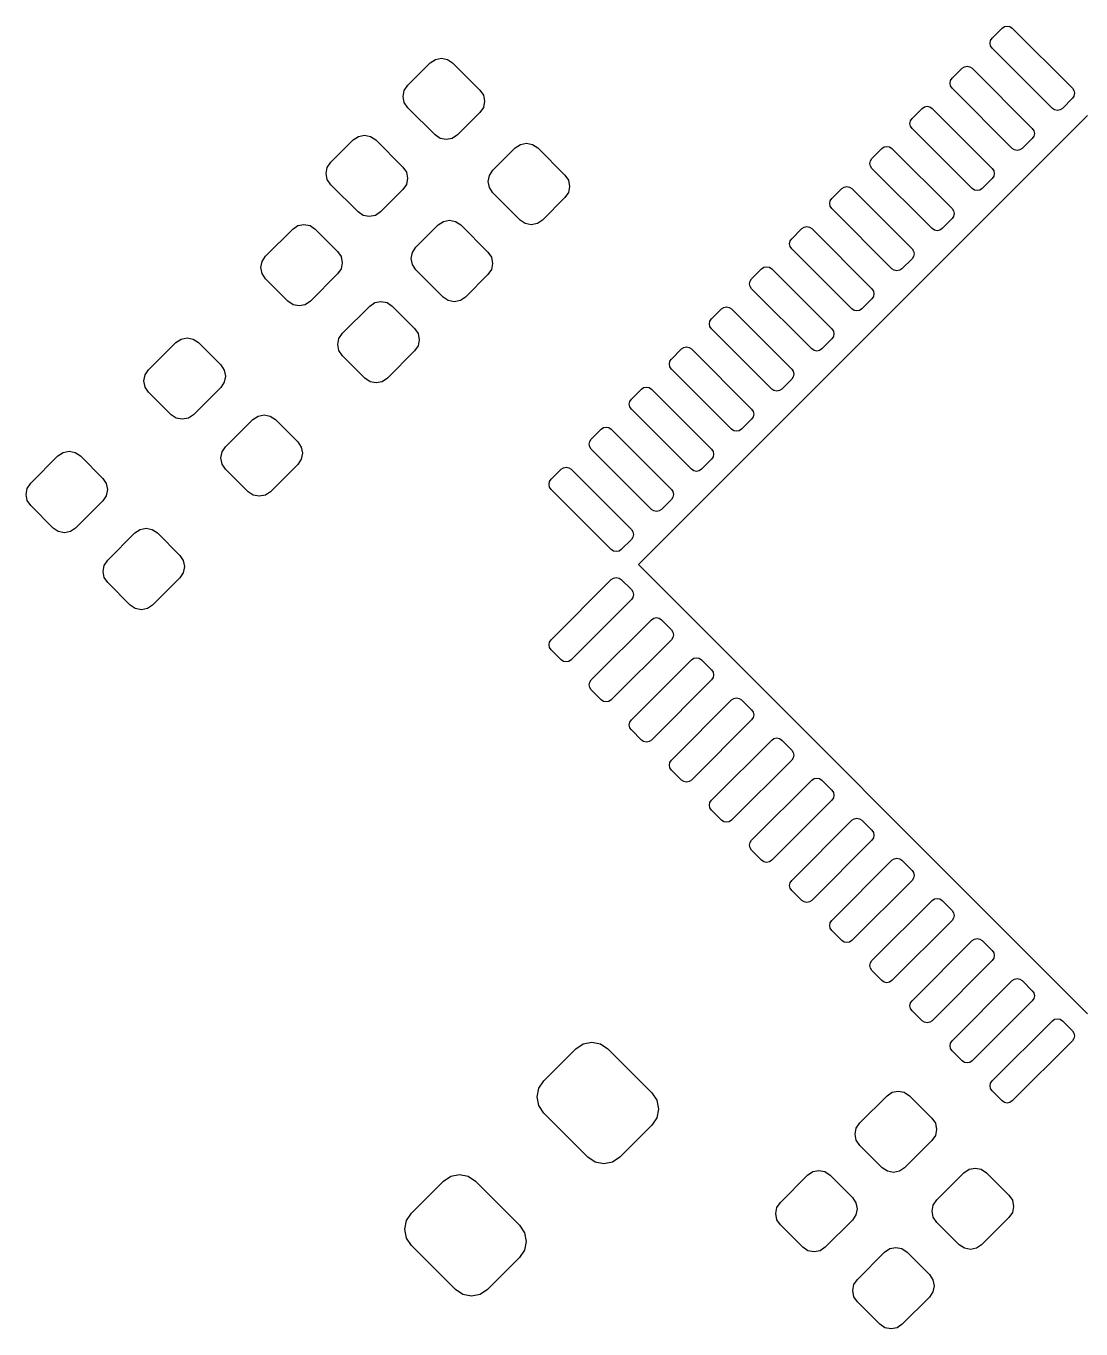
# Model space of a CAD drawing. Extents: x 110.5 to 208.1, y -115.3 to -60.
# Drawn here: x 159.69 to 168.99, y -92.74 to -81.25 of the extents above; entities that cross this region are included whole.
import ezdxf

# ---------------------------------------------------------------- set-up
doc = ezdxf.new("R2010")
doc.units = 0
doc.layers.add('BLACK', color=7, linetype='CONTINUOUS')

msp = doc.modelspace()

# ---------------------------------------------------------------- linework, layer by layer
at = {"layer": 'BLACK', "linetype": 'CONTINUOUS'}
for p, q in [((168.210641, -81.359612), (168.299029, -81.271224)), ((168.299029, -81.271224), (168.319306, -81.257675)), ((168.319306, -81.257675), (168.343223, -81.252918)), ((168.343223, -81.252918), (168.36714, -81.257675)), ((168.36714, -81.257675), (168.387417, -81.271224)), ((168.387417, -81.271224), (168.917747, -81.801554)), ((168.192335, -81.403806), (168.197092, -81.379889)), ((168.197092, -81.427723), (168.192335, -81.403806)), ((168.197092, -81.379889), (168.210641, -81.359612)), ((168.210641, -81.448), (168.197092, -81.427723)), ((163.255122, -81.576751), (163.300541, -81.546403)), ((163.300541, -81.546403), (163.354117, -81.535746)), ((163.354117, -81.535746), (163.407692, -81.546403)), ((163.407692, -81.546403), (163.453112, -81.576751)), ((168.740971, -81.97833), (168.210641, -81.448)), ((163.057132, -81.774741), (163.255122, -81.576751)), ((163.453112, -81.576751), (163.693528, -81.817167)), ((167.857088, -81.713165), (167.945476, -81.624777)), ((167.945476, -81.624777), (167.965753, -81.611228)), ((167.965753, -81.611228), (167.98967, -81.606471)), ((167.98967, -81.606471), (168.013587, -81.611228)), ((168.013587, -81.611228), (168.033864, -81.624777)), ((168.033864, -81.624777), (168.564194, -82.155107)), ((163.026784, -81.82016), (163.057132, -81.774741)), ((167.838782, -81.757359), (167.843539, -81.733442)), ((167.843539, -81.781276), (167.838782, -81.757359)), ((167.843539, -81.733442), (167.857088, -81.713165)), ((163.016127, -81.873736), (163.026784, -81.82016)), ((163.026784, -81.927311), (163.016127, -81.873736)), ((163.693528, -81.817167), (163.723876, -81.862587)), ((163.723876, -81.862587), (163.734533, -81.916162)), ((167.857088, -81.801553), (167.843539, -81.781276)), ((168.387418, -82.331883), (167.857088, -81.801553)), ((168.917747, -81.889942), (168.829359, -81.97833)), ((168.917747, -81.801554), (168.931296, -81.821831)), ((168.931296, -81.869665), (168.917747, -81.889942)), ((168.931296, -81.821831), (168.936053, -81.845748)), ((168.936053, -81.845748), (168.931296, -81.869665)), ((163.057132, -81.972731), (163.026784, -81.927311)), ((163.297548, -82.213147), (163.057132, -81.972731)), ((163.723876, -81.969738), (163.693528, -82.015157)), ((163.734533, -81.916162), (163.723876, -81.969738)), ((167.503534, -82.066719), (167.591922, -81.978331)), ((167.591922, -81.978331), (167.612199, -81.964782)), ((167.612199, -81.964782), (167.636116, -81.960025)), ((167.636116, -81.960025), (167.660033, -81.964782)), ((167.660033, -81.964782), (167.68031, -81.978331)), ((167.68031, -81.978331), (168.21064, -82.508661)), ((168.761248, -81.991879), (168.740971, -81.97833)), ((168.785165, -81.996636), (168.761248, -81.991879)), ((168.809082, -81.991879), (168.785165, -81.996636)), ((168.829359, -81.97833), (168.809082, -81.991879)), ((163.693528, -82.015157), (163.495538, -82.213147)), ((165.090532, -86), (169.05033, -82.040202)), ((167.485228, -82.110913), (167.489985, -82.086996)), ((167.489985, -82.13483), (167.485228, -82.110913)), ((167.489985, -82.086996), (167.503534, -82.066719)), ((162.5763, -82.255573), (162.621719, -82.225225)), ((162.621719, -82.225225), (162.675295, -82.214568)), ((162.675295, -82.214568), (162.72887, -82.225225)), ((162.72887, -82.225225), (162.77429, -82.255573)), ((163.342968, -82.243495), (163.297548, -82.213147)), ((163.495538, -82.213147), (163.450119, -82.243495)), ((167.503534, -82.155107), (167.489985, -82.13483)), ((168.033864, -82.685437), (167.503534, -82.155107)), ((168.564194, -82.155107), (168.577743, -82.175384)), ((168.577743, -82.223218), (168.564194, -82.243495)), ((168.577743, -82.175384), (168.5825, -82.199301)), ((168.5825, -82.199301), (168.577743, -82.223218)), ((162.37831, -82.453563), (162.5763, -82.255573)), ((162.77429, -82.255573), (163.014706, -82.495989)), ((163.396543, -82.254152), (163.342968, -82.243495)), ((163.450119, -82.243495), (163.396543, -82.254152)), ((163.807132, -82.524741), (164.005122, -82.326751)), ((164.005122, -82.326751), (164.050541, -82.296403)), ((164.050541, -82.296403), (164.104117, -82.285746)), ((164.104117, -82.285746), (164.157692, -82.296403)), ((164.157692, -82.296403), (164.203112, -82.326751)), ((164.203112, -82.326751), (164.443528, -82.567167)), ((167.149981, -82.420272), (167.238369, -82.331884)), ((167.238369, -82.331884), (167.258646, -82.318335)), ((167.258646, -82.318335), (167.282563, -82.313578)), ((167.282563, -82.313578), (167.30648, -82.318335)), ((167.30648, -82.318335), (167.326757, -82.331884)), ((167.326757, -82.331884), (167.857087, -82.862214)), ((168.407695, -82.345432), (168.387418, -82.331883)), ((168.431612, -82.350189), (168.407695, -82.345432)), ((168.455529, -82.345432), (168.431612, -82.350189)), ((168.475806, -82.331883), (168.455529, -82.345432)), ((168.564194, -82.243495), (168.475806, -82.331883)), ((162.347962, -82.498982), (162.37831, -82.453563)), ((167.131675, -82.464466), (167.136432, -82.440549)), ((167.136432, -82.488383), (167.131675, -82.464466)), ((167.136432, -82.440549), (167.149981, -82.420272)), ((162.337305, -82.552558), (162.347962, -82.498982)), ((162.347962, -82.606133), (162.337305, -82.552558)), ((163.014706, -82.495989), (163.045054, -82.541409)), ((163.045054, -82.541409), (163.055711, -82.594984)), ((163.766127, -82.623736), (163.776784, -82.57016)), ((163.776784, -82.57016), (163.807132, -82.524741)), ((164.443528, -82.567167), (164.473876, -82.612587)), ((167.149981, -82.50866), (167.136432, -82.488383)), ((167.680311, -83.03899), (167.149981, -82.50866)), ((168.21064, -82.508661), (168.224189, -82.528938)), ((168.224189, -82.576772), (168.21064, -82.597049)), ((168.224189, -82.528938), (168.228946, -82.552855)), ((168.228946, -82.552855), (168.224189, -82.576772)), ((162.37831, -82.651553), (162.347962, -82.606133)), ((162.618726, -82.891969), (162.37831, -82.651553)), ((163.014706, -82.693979), (162.816716, -82.891969)), ((163.045054, -82.64856), (163.014706, -82.693979)), ((163.055711, -82.594984), (163.045054, -82.64856)), ((163.776784, -82.677311), (163.766127, -82.623736)), ((163.807132, -82.722731), (163.776784, -82.677311)), ((164.473876, -82.612587), (164.484533, -82.666162)), ((164.484533, -82.666162), (164.473876, -82.719738)), ((166.796428, -82.773825), (166.884816, -82.685437)), ((166.884816, -82.685437), (166.905093, -82.671888)), ((166.905093, -82.671888), (166.92901, -82.667131)), ((166.92901, -82.667131), (166.952927, -82.671888)), ((166.952927, -82.671888), (166.973204, -82.685437)), ((166.973204, -82.685437), (167.503534, -83.215767)), ((168.054141, -82.698986), (168.033864, -82.685437)), ((168.122252, -82.685437), (168.101975, -82.698986)), ((168.21064, -82.597049), (168.122252, -82.685437)), ((164.047548, -82.963147), (163.807132, -82.722731)), ((164.443528, -82.765157), (164.245538, -82.963147)), ((164.473876, -82.719738), (164.443528, -82.765157)), ((166.778122, -82.818019), (166.782879, -82.794102)), ((166.782879, -82.794102), (166.796428, -82.773825)), ((168.078058, -82.703743), (168.054141, -82.698986)), ((168.101975, -82.698986), (168.078058, -82.703743)), ((162.664146, -82.922317), (162.618726, -82.891969)), ((162.717721, -82.932974), (162.664146, -82.922317)), ((162.771297, -82.922317), (162.717721, -82.932974)), ((162.816716, -82.891969), (162.771297, -82.922317)), ((166.782879, -82.841936), (166.778122, -82.818019)), ((166.796428, -82.862213), (166.782879, -82.841936)), ((167.326758, -83.392543), (166.796428, -82.862213)), ((167.857087, -82.862214), (167.870636, -82.882491)), ((167.870636, -82.882491), (167.875393, -82.906408)), ((167.875393, -82.906408), (167.870636, -82.930325)), ((162.042807, -83.042391), (162.088227, -83.012043)), ((162.088227, -83.012043), (162.141802, -83.001386)), ((162.141802, -83.001386), (162.195378, -83.012043)), ((162.195378, -83.012043), (162.240797, -83.042391)), ((163.12831, -83.203563), (163.3263, -83.005573)), ((163.3263, -83.005573), (163.371719, -82.975225)), ((163.371719, -82.975225), (163.425295, -82.964568)), ((163.425295, -82.964568), (163.47887, -82.975225)), ((163.47887, -82.975225), (163.52429, -83.005573)), ((163.52429, -83.005573), (163.764706, -83.245989)), ((164.092968, -82.993495), (164.047548, -82.963147)), ((164.146543, -83.004152), (164.092968, -82.993495)), ((164.200119, -82.993495), (164.146543, -83.004152)), ((164.245538, -82.963147), (164.200119, -82.993495)), ((166.442874, -83.127379), (166.531262, -83.038991)), ((166.531262, -83.038991), (166.551539, -83.025442)), ((166.551539, -83.025442), (166.575456, -83.020685)), ((166.575456, -83.020685), (166.599373, -83.025442)), ((166.599373, -83.025442), (166.61965, -83.038991)), ((166.61965, -83.038991), (167.14998, -83.569321)), ((167.700588, -83.052539), (167.680311, -83.03899)), ((167.768699, -83.03899), (167.748422, -83.052539)), ((167.857087, -82.950602), (167.768699, -83.03899)), ((167.870636, -82.930325), (167.857087, -82.950602)), ((161.802391, -83.282807), (162.042807, -83.042391)), ((162.240797, -83.042391), (162.438787, -83.240381)), ((166.424568, -83.171573), (166.429325, -83.147656)), ((166.429325, -83.147656), (166.442874, -83.127379)), ((167.724505, -83.057296), (167.700588, -83.052539)), ((167.748422, -83.052539), (167.724505, -83.057296)), ((162.438787, -83.240381), (162.469135, -83.2858)), ((163.087305, -83.302558), (163.097962, -83.248982)), ((163.097962, -83.248982), (163.12831, -83.203563)), ((163.764706, -83.245989), (163.795054, -83.291409)), ((166.429325, -83.19549), (166.424568, -83.171573)), ((166.442874, -83.215767), (166.429325, -83.19549)), ((166.973204, -83.746097), (166.442874, -83.215767)), ((167.503534, -83.215767), (167.517083, -83.236044)), ((167.517083, -83.236044), (167.52184, -83.259961)), ((167.52184, -83.259961), (167.517083, -83.283878)), ((161.761386, -83.381802), (161.772043, -83.328227)), ((161.772043, -83.435378), (161.761386, -83.381802)), ((161.772043, -83.328227), (161.802391, -83.282807)), ((162.469135, -83.2858), (162.479792, -83.339376)), ((162.479792, -83.339376), (162.469135, -83.392951)), ((163.097962, -83.356133), (163.087305, -83.302558)), ((163.12831, -83.401553), (163.097962, -83.356133)), ((163.795054, -83.291409), (163.805711, -83.344984)), ((163.805711, -83.344984), (163.795054, -83.39856)), ((166.177709, -83.392544), (166.197986, -83.378995)), ((166.197986, -83.378995), (166.221903, -83.374238)), ((166.221903, -83.374238), (166.24582, -83.378995)), ((166.24582, -83.378995), (166.266097, -83.392544)), ((167.503534, -83.304155), (167.415146, -83.392543)), ((167.517083, -83.283878), (167.503534, -83.304155)), ((161.802391, -83.480797), (161.772043, -83.435378)), ((162.000381, -83.678787), (161.802391, -83.480797)), ((162.438787, -83.438371), (162.198371, -83.678787)), ((162.469135, -83.392951), (162.438787, -83.438371)), ((163.368726, -83.641969), (163.12831, -83.401553)), ((163.764706, -83.443979), (163.566716, -83.641969)), ((163.795054, -83.39856), (163.764706, -83.443979)), ((166.075772, -83.501209), (166.089321, -83.480932)), ((166.089321, -83.480932), (166.177709, -83.392544)), ((166.266097, -83.392544), (166.796427, -83.922874)), ((167.347035, -83.406092), (167.326758, -83.392543)), ((167.370952, -83.410849), (167.347035, -83.406092)), ((167.394869, -83.406092), (167.370952, -83.410849)), ((167.415146, -83.392543), (167.394869, -83.406092)), ((166.071015, -83.525126), (166.075772, -83.501209)), ((166.075772, -83.549043), (166.071015, -83.525126)), ((166.089321, -83.56932), (166.075772, -83.549043)), ((166.619651, -84.09965), (166.089321, -83.56932)), ((167.14998, -83.569321), (167.163529, -83.589598)), ((167.163529, -83.589598), (167.168286, -83.613515)), ((167.168286, -83.613515), (167.163529, -83.637432)), ((162.0458, -83.709135), (162.000381, -83.678787)), ((162.099376, -83.719792), (162.0458, -83.709135)), ((162.152951, -83.709135), (162.099376, -83.719792)), ((162.198371, -83.678787), (162.152951, -83.709135)), ((162.481213, -83.961629), (162.721629, -83.721213)), ((162.721629, -83.721213), (162.767049, -83.690865)), ((162.767049, -83.690865), (162.820624, -83.680208)), ((162.820624, -83.680208), (162.8742, -83.690865)), ((162.8742, -83.690865), (162.919619, -83.721213)), ((162.919619, -83.721213), (163.117609, -83.919203)), ((163.414146, -83.672317), (163.368726, -83.641969)), ((163.467721, -83.682974), (163.414146, -83.672317)), ((163.521297, -83.672317), (163.467721, -83.682974)), ((163.566716, -83.641969), (163.521297, -83.672317)), ((165.844432, -83.732549), (165.868349, -83.727792)), ((165.868349, -83.727792), (165.892266, -83.732549)), ((167.14998, -83.657709), (167.061592, -83.746097)), ((167.163529, -83.637432), (167.14998, -83.657709)), ((165.722218, -83.854763), (165.735767, -83.834486)), ((165.735767, -83.834486), (165.824155, -83.746098)), ((165.824155, -83.746098), (165.844432, -83.732549)), ((165.892266, -83.732549), (165.912543, -83.746098)), ((165.912543, -83.746098), (166.442873, -84.276428)), ((166.993481, -83.759646), (166.973204, -83.746097)), ((167.017398, -83.764403), (166.993481, -83.759646)), ((167.041315, -83.759646), (167.017398, -83.764403)), ((167.061592, -83.746097), (167.041315, -83.759646)), ((163.117609, -83.919203), (163.147957, -83.964622)), ((165.717461, -83.87868), (165.722218, -83.854763)), ((165.722218, -83.902597), (165.717461, -83.87868)), ((165.735767, -83.922874), (165.722218, -83.902597)), ((166.266097, -84.453204), (165.735767, -83.922874)), ((166.796427, -83.922874), (166.809976, -83.943151)), ((166.809976, -83.943151), (166.814733, -83.967068)), ((160.772391, -84.282807), (161.012807, -84.042391)), ((161.012807, -84.042391), (161.058227, -84.012043)), ((161.058227, -84.012043), (161.111802, -84.001386)), ((161.111802, -84.001386), (161.165378, -84.012043)), ((161.165378, -84.012043), (161.210797, -84.042391)), ((161.210797, -84.042391), (161.408787, -84.240381)), ((162.440208, -84.060624), (162.450865, -84.007049)), ((162.450865, -84.1142), (162.440208, -84.060624)), ((162.450865, -84.007049), (162.481213, -83.961629)), ((163.147957, -84.071773), (163.117609, -84.117193)), ((163.147957, -83.964622), (163.158614, -84.018198)), ((163.158614, -84.018198), (163.147957, -84.071773)), ((166.796427, -84.011262), (166.708039, -84.09965)), ((166.809976, -83.990985), (166.796427, -84.011262)), ((166.814733, -83.967068), (166.809976, -83.990985)), ((162.481213, -84.159619), (162.450865, -84.1142)), ((162.679203, -84.357609), (162.481213, -84.159619)), ((163.117609, -84.117193), (162.877193, -84.357609)), ((165.368665, -84.208316), (165.382214, -84.188039)), ((165.382214, -84.188039), (165.470602, -84.099651)), ((165.470602, -84.099651), (165.490879, -84.086102)), ((165.490879, -84.086102), (165.514796, -84.081345)), ((165.514796, -84.081345), (165.538713, -84.086102)), ((165.538713, -84.086102), (165.55899, -84.099651)), ((165.55899, -84.099651), (166.08932, -84.629981)), ((166.639928, -84.113199), (166.619651, -84.09965)), ((166.663845, -84.117956), (166.639928, -84.113199)), ((166.687762, -84.113199), (166.663845, -84.117956)), ((166.708039, -84.09965), (166.687762, -84.113199)), ((160.742043, -84.328227), (160.772391, -84.282807)), ((161.408787, -84.240381), (161.439135, -84.2858)), ((161.439135, -84.2858), (161.449792, -84.339376)), ((165.363908, -84.232233), (165.368665, -84.208316)), ((165.368665, -84.25615), (165.363908, -84.232233)), ((165.382214, -84.276427), (165.368665, -84.25615)), ((165.912544, -84.806757), (165.382214, -84.276427)), ((166.442873, -84.276428), (166.456422, -84.296705)), ((166.456422, -84.296705), (166.461179, -84.320622)), ((160.731386, -84.381802), (160.742043, -84.328227)), ((160.742043, -84.435378), (160.731386, -84.381802)), ((161.439135, -84.392951), (161.408787, -84.438371)), ((161.449792, -84.339376), (161.439135, -84.392951)), ((162.724622, -84.387957), (162.679203, -84.357609)), ((162.778198, -84.398614), (162.724622, -84.387957)), ((162.831773, -84.387957), (162.778198, -84.398614)), ((162.877193, -84.357609), (162.831773, -84.387957)), ((166.442873, -84.364816), (166.354485, -84.453204)), ((166.456422, -84.344539), (166.442873, -84.364816)), ((166.461179, -84.320622), (166.456422, -84.344539)), ((160.772391, -84.480797), (160.742043, -84.435378)), ((160.970381, -84.678787), (160.772391, -84.480797)), ((161.408787, -84.438371), (161.168371, -84.678787)), ((165.028661, -84.541592), (165.117049, -84.453204)), ((165.117049, -84.453204), (165.137326, -84.439655)), ((165.137326, -84.439655), (165.161243, -84.434898)), ((165.161243, -84.434898), (165.18516, -84.439655)), ((165.18516, -84.439655), (165.205437, -84.453204)), ((165.205437, -84.453204), (165.735767, -84.983534)), ((166.286374, -84.466753), (166.266097, -84.453204)), ((166.310291, -84.47151), (166.286374, -84.466753)), ((166.334208, -84.466753), (166.310291, -84.47151)), ((166.354485, -84.453204), (166.334208, -84.466753)), ((165.010355, -84.585786), (165.015112, -84.561869)), ((165.015112, -84.609703), (165.010355, -84.585786)), ((165.015112, -84.561869), (165.028661, -84.541592)), ((165.028661, -84.62998), (165.015112, -84.609703)), ((165.558991, -85.16031), (165.028661, -84.62998)), ((166.08932, -84.629981), (166.102869, -84.650258)), ((161.0158, -84.709135), (160.970381, -84.678787)), ((161.069376, -84.719792), (161.0158, -84.709135)), ((161.122951, -84.709135), (161.069376, -84.719792)), ((161.168371, -84.678787), (161.122951, -84.709135)), ((161.451213, -84.961629), (161.691629, -84.721213)), ((161.691629, -84.721213), (161.737049, -84.690865)), ((161.737049, -84.690865), (161.790624, -84.680208)), ((161.790624, -84.680208), (161.8442, -84.690865)), ((161.8442, -84.690865), (161.889619, -84.721213)), ((161.889619, -84.721213), (162.087609, -84.919203)), ((166.08932, -84.718369), (166.000932, -84.806757)), ((166.102869, -84.698092), (166.08932, -84.718369)), ((166.102869, -84.650258), (166.107626, -84.674175)), ((166.107626, -84.674175), (166.102869, -84.698092)), ((164.675107, -84.895146), (164.763495, -84.806758)), ((164.763495, -84.806758), (164.783772, -84.793209)), ((164.783772, -84.793209), (164.807689, -84.788452)), ((164.807689, -84.788452), (164.831606, -84.793209)), ((164.831606, -84.793209), (164.851883, -84.806758)), ((164.851883, -84.806758), (165.382213, -85.337088)), ((165.932821, -84.820306), (165.912544, -84.806757)), ((165.956738, -84.825063), (165.932821, -84.820306)), ((165.980655, -84.820306), (165.956738, -84.825063)), ((166.000932, -84.806757), (165.980655, -84.820306)), ((161.420865, -85.007049), (161.451213, -84.961629)), ((162.087609, -84.919203), (162.117957, -84.964622)), ((162.117957, -84.964622), (162.128614, -85.018198)), ((164.656801, -84.93934), (164.661558, -84.915423)), ((164.661558, -84.963257), (164.656801, -84.93934)), ((164.661558, -84.915423), (164.675107, -84.895146)), ((164.675107, -84.983534), (164.661558, -84.963257)), ((165.205437, -85.513864), (164.675107, -84.983534)), ((165.735767, -84.983534), (165.749316, -85.003811)), ((159.732391, -85.282807), (159.972807, -85.042391)), ((159.972807, -85.042391), (160.018227, -85.012043)), ((160.018227, -85.012043), (160.071802, -85.001386)), ((160.071802, -85.001386), (160.125378, -85.012043)), ((160.125378, -85.012043), (160.170797, -85.042391)), ((160.170797, -85.042391), (160.368787, -85.240381)), ((161.410208, -85.060624), (161.420865, -85.007049)), ((161.420865, -85.1142), (161.410208, -85.060624)), ((162.117957, -85.071773), (162.087609, -85.117193)), ((162.128614, -85.018198), (162.117957, -85.071773)), ((165.735767, -85.071922), (165.647379, -85.16031)), ((165.749316, -85.051645), (165.735767, -85.071922)), ((165.749316, -85.003811), (165.754073, -85.027728)), ((165.754073, -85.027728), (165.749316, -85.051645)), ((161.451213, -85.159619), (161.420865, -85.1142)), ((161.649203, -85.357609), (161.451213, -85.159619)), ((162.087609, -85.117193), (161.847193, -85.357609)), ((164.321554, -85.248699), (164.409942, -85.160311)), ((164.409942, -85.160311), (164.430219, -85.146762)), ((164.430219, -85.146762), (164.454136, -85.142005)), ((164.454136, -85.142005), (164.478053, -85.146762)), ((164.478053, -85.146762), (164.49833, -85.160311)), ((164.49833, -85.160311), (165.02866, -85.690641)), ((165.579268, -85.173859), (165.558991, -85.16031)), ((165.603185, -85.178616), (165.579268, -85.173859)), ((165.627102, -85.173859), (165.603185, -85.178616)), ((165.647379, -85.16031), (165.627102, -85.173859)), ((159.691386, -85.381802), (159.702043, -85.328227)), ((159.702043, -85.328227), (159.732391, -85.282807)), ((160.368787, -85.240381), (160.399135, -85.2858)), ((160.399135, -85.2858), (160.409792, -85.339376)), ((164.303248, -85.292893), (164.308005, -85.268976)), ((164.308005, -85.31681), (164.303248, -85.292893)), ((164.308005, -85.268976), (164.321554, -85.248699)), ((164.321554, -85.337087), (164.308005, -85.31681)), ((164.851884, -85.867417), (164.321554, -85.337087)), ((165.382213, -85.337088), (165.395762, -85.357365)), ((159.702043, -85.435378), (159.691386, -85.381802)), ((159.732391, -85.480797), (159.702043, -85.435378)), ((160.368787, -85.438371), (160.128371, -85.678787)), ((160.399135, -85.392951), (160.368787, -85.438371)), ((160.409792, -85.339376), (160.399135, -85.392951)), ((161.694622, -85.387957), (161.649203, -85.357609)), ((161.748198, -85.398614), (161.694622, -85.387957)), ((161.801773, -85.387957), (161.748198, -85.398614)), ((161.847193, -85.357609), (161.801773, -85.387957)), ((165.382213, -85.425476), (165.293825, -85.513864)), ((165.395762, -85.405199), (165.382213, -85.425476)), ((165.395762, -85.357365), (165.400519, -85.381282)), ((165.400519, -85.381282), (165.395762, -85.405199)), ((159.930381, -85.678787), (159.732391, -85.480797)), ((165.225714, -85.527413), (165.205437, -85.513864)), ((165.249631, -85.53217), (165.225714, -85.527413)), ((165.273548, -85.527413), (165.249631, -85.53217)), ((165.293825, -85.513864), (165.273548, -85.527413)), ((159.9758, -85.709135), (159.930381, -85.678787)), ((160.128371, -85.678787), (160.082951, -85.709135)), ((160.697049, -85.690865), (160.750624, -85.680208)), ((160.750624, -85.680208), (160.8042, -85.690865)), ((160.029376, -85.719792), (159.9758, -85.709135)), ((160.082951, -85.709135), (160.029376, -85.719792)), ((160.411213, -85.961629), (160.651629, -85.721213)), ((160.651629, -85.721213), (160.697049, -85.690865)), ((160.8042, -85.690865), (160.849619, -85.721213)), ((160.849619, -85.721213), (161.047609, -85.919203)), ((165.02866, -85.779029), (164.940272, -85.867417)), ((165.02866, -85.690641), (165.042209, -85.710918)), ((165.042209, -85.758752), (165.02866, -85.779029)), ((165.042209, -85.710918), (165.046966, -85.734835)), ((165.046966, -85.734835), (165.042209, -85.758752)), ((164.872161, -85.880966), (164.851884, -85.867417)), ((164.896078, -85.885723), (164.872161, -85.880966)), ((164.919995, -85.880966), (164.896078, -85.885723)), ((164.940272, -85.867417), (164.919995, -85.880966)), ((160.370208, -86.060624), (160.380865, -86.007049)), ((160.380865, -86.007049), (160.411213, -85.961629)), ((161.047609, -85.919203), (161.077957, -85.964622)), ((161.077957, -85.964622), (161.088614, -86.018198)), ((161.088614, -86.018198), (161.077957, -86.071773)), ((169.05033, -89.959798), (165.090532, -86)), ((160.380865, -86.1142), (160.370208, -86.060624)), ((160.411213, -86.159619), (160.380865, -86.1142)), ((161.047609, -86.117193), (160.807193, -86.357609)), ((161.077957, -86.071773), (161.047609, -86.117193)), ((164.321554, -86.662913), (164.851884, -86.132583)), ((164.851884, -86.132583), (164.872161, -86.119034)), ((164.872161, -86.119034), (164.896078, -86.114277)), ((164.896078, -86.114277), (164.919995, -86.119034)), ((164.919995, -86.119034), (164.940272, -86.132583)), ((164.940272, -86.132583), (165.02866, -86.220971)), ((160.609203, -86.357609), (160.411213, -86.159619)), ((165.02866, -86.220971), (165.042209, -86.241248)), ((165.042209, -86.241248), (165.046966, -86.265165)), ((160.654622, -86.387957), (160.609203, -86.357609)), ((160.807193, -86.357609), (160.761773, -86.387957)), ((165.02866, -86.309359), (164.49833, -86.839689)), ((165.042209, -86.289082), (165.02866, -86.309359)), ((165.046966, -86.265165), (165.042209, -86.289082)), ((160.708198, -86.398614), (160.654622, -86.387957)), ((160.761773, -86.387957), (160.708198, -86.398614)), ((164.675107, -87.016466), (165.205437, -86.486136)), ((165.205437, -86.486136), (165.225714, -86.472587)), ((165.225714, -86.472587), (165.249631, -86.46783)), ((165.249631, -86.46783), (165.273548, -86.472587)), ((165.273548, -86.472587), (165.293825, -86.486136)), ((165.293825, -86.486136), (165.382213, -86.574524)), ((165.382213, -86.574524), (165.395762, -86.594801)), ((165.395762, -86.594801), (165.400519, -86.618718)), ((164.303248, -86.707107), (164.308005, -86.68319)), ((164.308005, -86.731024), (164.303248, -86.707107)), ((164.308005, -86.68319), (164.321554, -86.662913)), ((165.382213, -86.662912), (164.851883, -87.193242)), ((165.395762, -86.642635), (165.382213, -86.662912)), ((165.400519, -86.618718), (165.395762, -86.642635)), ((164.321554, -86.751301), (164.308005, -86.731024)), ((164.409942, -86.839689), (164.321554, -86.751301)), ((165.558991, -86.83969), (165.579268, -86.826141)), ((165.579268, -86.826141), (165.603185, -86.821384)), ((165.603185, -86.821384), (165.627102, -86.826141)), ((165.627102, -86.826141), (165.647379, -86.83969)), ((164.430219, -86.853238), (164.409942, -86.839689)), ((164.454136, -86.857995), (164.430219, -86.853238)), ((164.478053, -86.853238), (164.454136, -86.857995)), ((164.49833, -86.839689), (164.478053, -86.853238)), ((165.028661, -87.37002), (165.558991, -86.83969)), ((165.647379, -86.83969), (165.735767, -86.928078)), ((165.735767, -86.928078), (165.749316, -86.948355)), ((164.656801, -87.06066), (164.661558, -87.036743)), ((164.661558, -87.084577), (164.656801, -87.06066)), ((164.661558, -87.036743), (164.675107, -87.016466)), ((165.735767, -87.016466), (165.205437, -87.546796)), ((165.749316, -86.996189), (165.735767, -87.016466)), ((165.749316, -86.948355), (165.754073, -86.972272)), ((165.754073, -86.972272), (165.749316, -86.996189)), ((164.675107, -87.104854), (164.661558, -87.084577)), ((164.763495, -87.193242), (164.675107, -87.104854)), ((165.932821, -87.179694), (165.956738, -87.174937)), ((165.956738, -87.174937), (165.980655, -87.179694)), ((164.783772, -87.206791), (164.763495, -87.193242)), ((164.807689, -87.211548), (164.783772, -87.206791)), ((164.831606, -87.206791), (164.807689, -87.211548)), ((164.851883, -87.193242), (164.831606, -87.206791)), ((165.382214, -87.723573), (165.912544, -87.193243)), ((165.912544, -87.193243), (165.932821, -87.179694)), ((165.980655, -87.179694), (166.000932, -87.193243)), ((166.000932, -87.193243), (166.08932, -87.281631)), ((166.08932, -87.281631), (166.102869, -87.301908)), ((165.010355, -87.414214), (165.015112, -87.390297)), ((165.015112, -87.390297), (165.028661, -87.37002)), ((166.08932, -87.370019), (165.55899, -87.900349)), ((166.102869, -87.349742), (166.08932, -87.370019)), ((166.102869, -87.301908), (166.107626, -87.325825)), ((166.107626, -87.325825), (166.102869, -87.349742)), ((165.015112, -87.438131), (165.010355, -87.414214)), ((165.028661, -87.458408), (165.015112, -87.438131)), ((165.117049, -87.546796), (165.028661, -87.458408)), ((165.137326, -87.560345), (165.117049, -87.546796)), ((165.161243, -87.565102), (165.137326, -87.560345)), ((165.18516, -87.560345), (165.161243, -87.565102)), ((165.205437, -87.546796), (165.18516, -87.560345)), ((165.735767, -88.077126), (166.266097, -87.546796)), ((166.266097, -87.546796), (166.286374, -87.533247)), ((166.286374, -87.533247), (166.310291, -87.52849)), ((166.310291, -87.52849), (166.334208, -87.533247)), ((166.334208, -87.533247), (166.354485, -87.546796)), ((166.354485, -87.546796), (166.442873, -87.635184)), ((166.442873, -87.635184), (166.456422, -87.655461)), ((165.363908, -87.767767), (165.368665, -87.74385)), ((165.368665, -87.74385), (165.382214, -87.723573)), ((166.442873, -87.723572), (165.912543, -88.253902)), ((166.456422, -87.703295), (166.442873, -87.723572)), ((166.456422, -87.655461), (166.461179, -87.679378)), ((166.461179, -87.679378), (166.456422, -87.703295)), ((165.368665, -87.791684), (165.363908, -87.767767)), ((165.382214, -87.811961), (165.368665, -87.791684)), ((165.470602, -87.900349), (165.382214, -87.811961)), ((165.490879, -87.913898), (165.470602, -87.900349)), ((165.514796, -87.918655), (165.490879, -87.913898)), ((165.538713, -87.913898), (165.514796, -87.918655)), ((165.55899, -87.900349), (165.538713, -87.913898)), ((166.089321, -88.43068), (166.619651, -87.90035)), ((166.619651, -87.90035), (166.639928, -87.886801)), ((166.639928, -87.886801), (166.663845, -87.882044)), ((166.663845, -87.882044), (166.687762, -87.886801)), ((166.687762, -87.886801), (166.708039, -87.90035)), ((166.708039, -87.90035), (166.796427, -87.988738)), ((165.722218, -88.097403), (165.735767, -88.077126)), ((166.796427, -88.077126), (166.266097, -88.607456)), ((166.796427, -87.988738), (166.809976, -88.009015)), ((166.809976, -88.056849), (166.796427, -88.077126)), ((166.809976, -88.009015), (166.814733, -88.032932)), ((166.814733, -88.032932), (166.809976, -88.056849)), ((165.717461, -88.12132), (165.722218, -88.097403)), ((165.722218, -88.145237), (165.717461, -88.12132)), ((165.735767, -88.165514), (165.722218, -88.145237)), ((165.824155, -88.253902), (165.735767, -88.165514)), ((165.844432, -88.267451), (165.824155, -88.253902)), ((165.868349, -88.272208), (165.844432, -88.267451)), ((165.892266, -88.267451), (165.868349, -88.272208)), ((165.912543, -88.253902), (165.892266, -88.267451)), ((166.442874, -88.784233), (166.973204, -88.253903)), ((166.973204, -88.253903), (166.993481, -88.240354)), ((166.993481, -88.240354), (167.017398, -88.235597)), ((167.017398, -88.235597), (167.041315, -88.240354)), ((167.041315, -88.240354), (167.061592, -88.253903)), ((167.061592, -88.253903), (167.14998, -88.342291)), ((166.075772, -88.450957), (166.089321, -88.43068)), ((167.14998, -88.430679), (166.61965, -88.961009)), ((167.14998, -88.342291), (167.163529, -88.362568)), ((167.163529, -88.410402), (167.14998, -88.430679)), ((167.163529, -88.362568), (167.168286, -88.386485)), ((167.168286, -88.386485), (167.163529, -88.410402)), ((166.071015, -88.474874), (166.075772, -88.450957)), ((166.075772, -88.498791), (166.071015, -88.474874)), ((166.089321, -88.519068), (166.075772, -88.498791)), ((166.177709, -88.607456), (166.089321, -88.519068)), ((166.197986, -88.621005), (166.177709, -88.607456)), ((166.221903, -88.625762), (166.197986, -88.621005)), ((166.24582, -88.621005), (166.221903, -88.625762)), ((166.266097, -88.607456), (166.24582, -88.621005)), ((166.796428, -89.137787), (167.326758, -88.607457)), ((167.326758, -88.607457), (167.347035, -88.593908)), ((167.347035, -88.593908), (167.370952, -88.589151)), ((167.370952, -88.589151), (167.394869, -88.593908)), ((167.394869, -88.593908), (167.415146, -88.607457)), ((167.415146, -88.607457), (167.503534, -88.695845)), ((167.503534, -88.695845), (167.517083, -88.716122)), ((167.517083, -88.763956), (167.503534, -88.784233)), ((167.517083, -88.716122), (167.52184, -88.740039)), ((167.52184, -88.740039), (167.517083, -88.763956)), ((166.424568, -88.828427), (166.429325, -88.80451)), ((166.429325, -88.852344), (166.424568, -88.828427)), ((166.429325, -88.80451), (166.442874, -88.784233)), ((166.442874, -88.872621), (166.429325, -88.852344)), ((166.531262, -88.961009), (166.442874, -88.872621)), ((167.503534, -88.784233), (166.973204, -89.314563)), ((166.551539, -88.974558), (166.531262, -88.961009)), ((166.575456, -88.979315), (166.551539, -88.974558)), ((166.599373, -88.974558), (166.575456, -88.979315)), ((166.61965, -88.961009), (166.599373, -88.974558)), ((167.149981, -89.49134), (167.680311, -88.96101)), ((167.680311, -88.96101), (167.700588, -88.947461)), ((167.700588, -88.947461), (167.724505, -88.942704)), ((167.724505, -88.942704), (167.748422, -88.947461)), ((167.748422, -88.947461), (167.768699, -88.96101)), ((167.768699, -88.96101), (167.857087, -89.049398)), ((167.857087, -89.049398), (167.870636, -89.069675)), ((167.870636, -89.117509), (167.857087, -89.137786)), ((167.870636, -89.069675), (167.875393, -89.093592)), ((167.875393, -89.093592), (167.870636, -89.117509)), ((166.778122, -89.181981), (166.782879, -89.158064)), ((166.782879, -89.205898), (166.778122, -89.181981)), ((166.782879, -89.158064), (166.796428, -89.137787)), ((166.796428, -89.226175), (166.782879, -89.205898)), ((166.884816, -89.314563), (166.796428, -89.226175)), ((167.857087, -89.137786), (167.326757, -89.668116)), ((166.905093, -89.328112), (166.884816, -89.314563)), ((166.92901, -89.332869), (166.905093, -89.328112)), ((166.952927, -89.328112), (166.92901, -89.332869)), ((166.973204, -89.314563), (166.952927, -89.328112)), ((167.503534, -89.844893), (168.033864, -89.314563)), ((168.033864, -89.314563), (168.054141, -89.301014)), ((168.054141, -89.301014), (168.078058, -89.296257)), ((168.078058, -89.296257), (168.101975, -89.301014)), ((168.101975, -89.301014), (168.122252, -89.314563)), ((168.122252, -89.314563), (168.21064, -89.402951)), ((168.21064, -89.402951), (168.224189, -89.423228)), ((168.224189, -89.471062), (168.21064, -89.491339)), ((168.224189, -89.423228), (168.228946, -89.447145)), ((168.228946, -89.447145), (168.224189, -89.471062)), ((167.131675, -89.535534), (167.136432, -89.511617)), ((167.136432, -89.559451), (167.131675, -89.535534)), ((167.136432, -89.511617), (167.149981, -89.49134)), ((167.149981, -89.579728), (167.136432, -89.559451)), ((167.238369, -89.668116), (167.149981, -89.579728)), ((168.21064, -89.491339), (167.68031, -90.021669)), ((167.258646, -89.681665), (167.238369, -89.668116)), ((167.282563, -89.686422), (167.258646, -89.681665)), ((167.30648, -89.681665), (167.282563, -89.686422)), ((167.326757, -89.668116), (167.30648, -89.681665)), ((167.857088, -90.198447), (168.387418, -89.668117)), ((168.387418, -89.668117), (168.407695, -89.654568)), ((168.407695, -89.654568), (168.431612, -89.649811)), ((168.431612, -89.649811), (168.455529, -89.654568)), ((168.455529, -89.654568), (168.475806, -89.668117)), ((168.475806, -89.668117), (168.564194, -89.756505)), ((168.564194, -89.756505), (168.577743, -89.776782)), ((168.577743, -89.776782), (168.5825, -89.800699)), ((168.5825, -89.800699), (168.577743, -89.824616)), ((167.485228, -89.889087), (167.489985, -89.86517)), ((167.489985, -89.913004), (167.485228, -89.889087)), ((167.489985, -89.86517), (167.503534, -89.844893)), ((167.503534, -89.933281), (167.489985, -89.913004)), ((168.564194, -89.844893), (168.033864, -90.375223)), ((168.577743, -89.824616), (168.564194, -89.844893)), ((167.591922, -90.021669), (167.503534, -89.933281)), ((167.612199, -90.035218), (167.591922, -90.021669)), ((167.636116, -90.039975), (167.612199, -90.035218)), ((167.660033, -90.035218), (167.636116, -90.039975)), ((167.68031, -90.021669), (167.660033, -90.035218)), ((168.210641, -90.552), (168.740971, -90.02167)), ((168.740971, -90.02167), (168.761248, -90.008121)), ((168.761248, -90.008121), (168.785165, -90.003364)), ((168.785165, -90.003364), (168.809082, -90.008121)), ((168.809082, -90.008121), (168.829359, -90.02167)), ((168.829359, -90.02167), (168.917747, -90.110058)), ((168.917747, -90.110058), (168.931296, -90.130335)), ((168.931296, -90.130335), (168.936053, -90.154252)), ((168.936053, -90.154252), (168.931296, -90.178169)), ((164.256066, -90.552183), (164.538909, -90.26934)), ((164.538909, -90.26934), (164.603793, -90.225985)), ((164.603793, -90.225985), (164.68033, -90.210762)), ((164.68033, -90.210762), (164.756867, -90.225985)), ((164.756867, -90.225985), (164.821751, -90.26934)), ((164.821751, -90.26934), (165.21066, -90.658249)), ((167.838782, -90.242641), (167.843539, -90.218724)), ((167.843539, -90.266558), (167.838782, -90.242641)), ((167.843539, -90.218724), (167.857088, -90.198447)), ((167.857088, -90.286835), (167.843539, -90.266558)), ((168.917747, -90.198446), (168.387417, -90.728776)), ((168.931296, -90.178169), (168.917747, -90.198446)), ((167.945476, -90.375223), (167.857088, -90.286835)), ((167.965753, -90.388772), (167.945476, -90.375223)), ((167.98967, -90.393529), (167.965753, -90.388772)), ((168.013587, -90.388772), (167.98967, -90.393529)), ((168.033864, -90.375223), (168.013587, -90.388772)), ((164.197488, -90.693604), (164.212711, -90.617067)), ((164.212711, -90.617067), (164.256066, -90.552183)), ((168.192335, -90.596194), (168.197092, -90.572277)), ((168.197092, -90.620111), (168.192335, -90.596194)), ((168.197092, -90.572277), (168.210641, -90.552)), ((168.210641, -90.640388), (168.197092, -90.620111)), ((164.212711, -90.770141), (164.197488, -90.693604)), ((165.21066, -90.658249), (165.254015, -90.723133)), ((165.254015, -90.723133), (165.269238, -90.79967)), ((167.042721, -90.922756), (167.283137, -90.68234)), ((167.283137, -90.68234), (167.328557, -90.651992)), ((167.328557, -90.651992), (167.382132, -90.641335)), ((167.382132, -90.641335), (167.435708, -90.651992)), ((167.435708, -90.651992), (167.481127, -90.68234)), ((167.481127, -90.68234), (167.679117, -90.88033)), ((168.299029, -90.728776), (168.210641, -90.640388)), ((168.319306, -90.742325), (168.299029, -90.728776)), ((168.387417, -90.728776), (168.36714, -90.742325)), ((164.256066, -90.835025), (164.212711, -90.770141)), ((164.644975, -91.223934), (164.256066, -90.835025)), ((165.269238, -90.79967), (165.254015, -90.876207)), ((168.343223, -90.747082), (168.319306, -90.742325)), ((168.36714, -90.742325), (168.343223, -90.747082)), ((165.21066, -90.941091), (164.927817, -91.223934)), ((165.254015, -90.876207), (165.21066, -90.941091)), ((167.012373, -90.968176), (167.042721, -90.922756)), ((167.679117, -90.88033), (167.709465, -90.925749)), ((167.709465, -90.925749), (167.720122, -90.979325)), ((167.001716, -91.021751), (167.012373, -90.968176)), ((167.012373, -91.075327), (167.001716, -91.021751)), ((167.042721, -91.120746), (167.012373, -91.075327)), ((167.679117, -91.07832), (167.438701, -91.318736)), ((167.709465, -91.0329), (167.679117, -91.07832)), ((167.720122, -90.979325), (167.709465, -91.0329)), ((167.240711, -91.318736), (167.042721, -91.120746)), ((164.709859, -91.267289), (164.644975, -91.223934)), ((164.786396, -91.282512), (164.709859, -91.267289)), ((164.862933, -91.267289), (164.786396, -91.282512)), ((164.927817, -91.223934), (164.862933, -91.267289)), ((163.372183, -91.436066), (163.437067, -91.392711)), ((163.437067, -91.392711), (163.513604, -91.377488)), ((163.513604, -91.377488), (163.590141, -91.392711)), ((163.590141, -91.392711), (163.655025, -91.436066)), ((166.342721, -91.622756), (166.583137, -91.38234)), ((166.583137, -91.38234), (166.628557, -91.351992)), ((166.628557, -91.351992), (166.682132, -91.341335)), ((166.682132, -91.341335), (166.735708, -91.351992)), ((166.735708, -91.351992), (166.781127, -91.38234)), ((166.781127, -91.38234), (166.979117, -91.58033)), ((167.28613, -91.349084), (167.240711, -91.318736)), ((167.339706, -91.359741), (167.28613, -91.349084)), ((167.393281, -91.349084), (167.339706, -91.359741)), ((167.438701, -91.318736), (167.393281, -91.349084)), ((167.721543, -91.601578), (167.961959, -91.361162)), ((167.961959, -91.361162), (168.007379, -91.330814)), ((168.007379, -91.330814), (168.060954, -91.320157)), ((168.060954, -91.320157), (168.11453, -91.330814)), ((168.11453, -91.330814), (168.159949, -91.361162)), ((168.159949, -91.361162), (168.357939, -91.559152)), ((163.08934, -91.718909), (163.372183, -91.436066)), ((163.655025, -91.436066), (164.043934, -91.824975)), ((166.312373, -91.668176), (166.342721, -91.622756)), ((166.979117, -91.58033), (167.009465, -91.625749)), ((167.009465, -91.625749), (167.020122, -91.679325)), ((167.680538, -91.700573), (167.691195, -91.646998)), ((167.691195, -91.646998), (167.721543, -91.601578)), ((168.357939, -91.559152), (168.388287, -91.604571)), ((168.388287, -91.604571), (168.398944, -91.658147)), ((163.045985, -91.783793), (163.08934, -91.718909)), ((166.301716, -91.721751), (166.312373, -91.668176)), ((166.312373, -91.775327), (166.301716, -91.721751)), ((167.009465, -91.7329), (166.979117, -91.77832)), ((167.020122, -91.679325), (167.009465, -91.7329)), ((167.691195, -91.754149), (167.680538, -91.700573)), ((167.721543, -91.799568), (167.691195, -91.754149)), ((168.357939, -91.757142), (168.117523, -91.997558)), ((168.388287, -91.711722), (168.357939, -91.757142)), ((168.398944, -91.658147), (168.388287, -91.711722)), ((163.030762, -91.86033), (163.045985, -91.783793)), ((163.045985, -91.936867), (163.030762, -91.86033)), ((164.043934, -91.824975), (164.087289, -91.889859)), ((166.342721, -91.820746), (166.312373, -91.775327)), ((166.540711, -92.018736), (166.342721, -91.820746)), ((166.979117, -91.77832), (166.738701, -92.018736)), ((167.919533, -91.997558), (167.721543, -91.799568)), ((163.08934, -92.001751), (163.045985, -91.936867)), ((164.087289, -91.889859), (164.102512, -91.966396)), ((164.102512, -91.966396), (164.087289, -92.042933)), ((167.964952, -92.027906), (167.919533, -91.997558)), ((168.117523, -91.997558), (168.072103, -92.027906)), ((163.478249, -92.39066), (163.08934, -92.001751)), ((164.043934, -92.107817), (163.761091, -92.39066)), ((164.087289, -92.042933), (164.043934, -92.107817)), ((166.58613, -92.049084), (166.540711, -92.018736)), ((166.639706, -92.059741), (166.58613, -92.049084)), ((166.693281, -92.049084), (166.639706, -92.059741)), ((166.738701, -92.018736), (166.693281, -92.049084)), ((167.021543, -92.301578), (167.261959, -92.061162)), ((167.261959, -92.061162), (167.307379, -92.030814)), ((167.307379, -92.030814), (167.360954, -92.020157)), ((167.360954, -92.020157), (167.41453, -92.030814)), ((167.41453, -92.030814), (167.459949, -92.061162)), ((167.459949, -92.061162), (167.657939, -92.259152)), ((168.018528, -92.038563), (167.964952, -92.027906)), ((168.072103, -92.027906), (168.018528, -92.038563)), ((166.991195, -92.346998), (167.021543, -92.301578)), ((167.657939, -92.259152), (167.688287, -92.304571)), ((167.688287, -92.304571), (167.698944, -92.358147)), ((163.543133, -92.434015), (163.478249, -92.39066)), ((163.61967, -92.449238), (163.543133, -92.434015)), ((163.696207, -92.434015), (163.61967, -92.449238)), ((163.761091, -92.39066), (163.696207, -92.434015)), ((166.980538, -92.400573), (166.991195, -92.346998)), ((166.991195, -92.454149), (166.980538, -92.400573)), ((167.021543, -92.499568), (166.991195, -92.454149)), ((167.657939, -92.457142), (167.417523, -92.697558)), ((167.688287, -92.411722), (167.657939, -92.457142)), ((167.698944, -92.358147), (167.688287, -92.411722)), ((167.219533, -92.697558), (167.021543, -92.499568)), ((167.264952, -92.727906), (167.219533, -92.697558)), ((167.318528, -92.738563), (167.264952, -92.727906)), ((167.372103, -92.727906), (167.318528, -92.738563)), ((167.417523, -92.697558), (167.372103, -92.727906))]:
    msp.add_line(p, q, dxfattribs=at)

doc.saveas('drawing.dxf')
